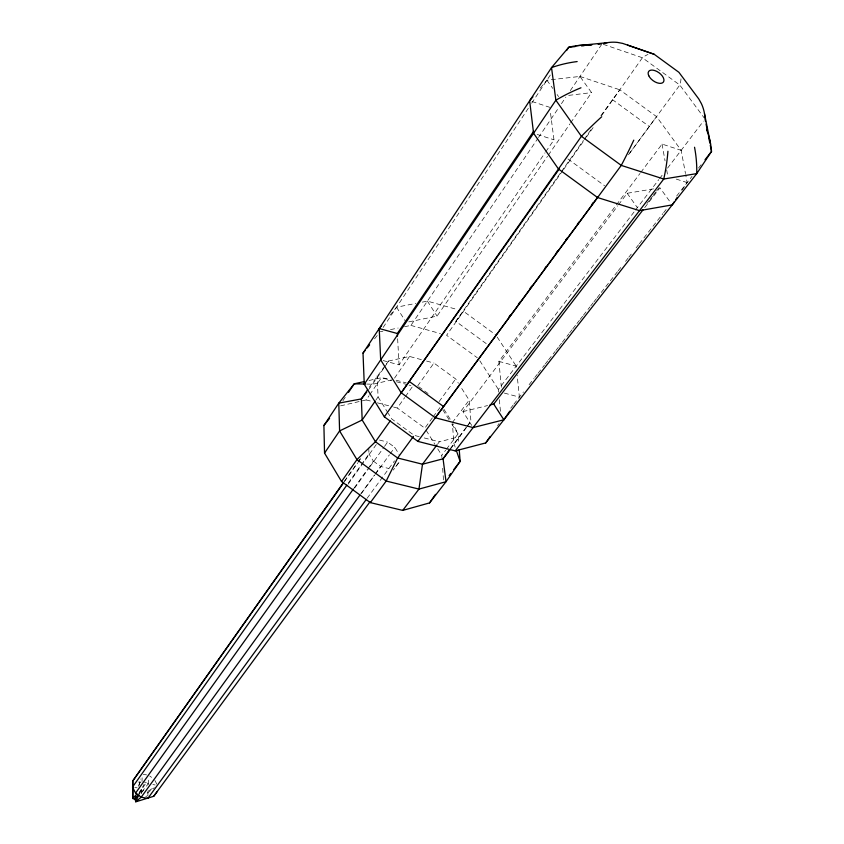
<?xml version="1.0" encoding="UTF-8"?>
<svg xmlns="http://www.w3.org/2000/svg" width="844" height="844" viewBox="0 0 844 844"><rect width="100%" height="100%" fill="white"/><g stroke="black" fill="none" stroke-linecap="round" stroke-linejoin="round"><path stroke-width="0.63" stroke-dasharray="4.22 3.17" d="M147.922 794.668L147.995 790.944M142.024 781.491L142.108 777.799M148.491 780.183L148.259 783.844L149.335 785.901M141.433 793.518L141.75 788.591L143.691 790.016L140.431 793.951M138.69 786.291L140.79 778.98M138.849 785.447L140.705 779.149M139.197 794.077L141.75 788.591L139.07 792.949M139.091 793.719L143.944 784.509M138.891 793.824L146.318 782.42L148.259 783.844L139.766 794.457M383.144 327.44L528.766 107.599M531.667 103.211L550.562 74.683M342.864 400.837L346.42 395.519M682.184 190.027L687.164 182.589L685.718 174.845M404.54 326.723L410.912 325.404L537.733 138.606M538.472 137.509L558.475 108.064M561.429 103.696L565.87 97.155M570.322 90.614L602.036 43.888M369.239 387.322L385.645 364.914M383.714 368.374L369.081 389.105M384.431 367.319L388.736 360.979L409.54 356.442L421.736 359.744M340.596 405.858L366.19 399.929L369.071 395.699M369.799 394.644L381.34 377.732L389.896 378.998M383.144 360.567L399.064 364.84L545.055 152.806M545.794 151.72L553.991 139.819L550.277 111.229M497.58 425.671L499.057 423.509M375.907 400.067L378.08 396.923L377.12 375.717M408.791 321.88L437.055 316.11L547.524 156.309M548.273 155.233L569.922 123.92M570.66 122.834L591.56 92.608L579.944 76.435L546.923 80.18L538.694 89.97M409.54 356.442L393.568 379.536L372.953 384.199L366.707 384.073M486.218 343.603L455.823 321.353L560.638 172.735M561.397 171.659L583.426 140.431M584.185 139.355L591.781 128.583M600.896 115.66L619.802 89.802L656.548 116.63L681.161 150.327L685.476 173.558M562.895 170.446L446.582 335.279L477.314 357.772M563.655 169.37L585.662 138.184M586.411 137.108L594.767 125.281M601.593 115.607L642.411 57.751A111.63 22.282 -62.1 0 1 648.002 54.449M450.812 448.66L466.595 427.296M467.312 426.273L470.92 421.167L469.19 400.13L461.077 387.428M344.415 481.217L357.318 462.955M358.078 461.89L360.346 458.661M344.436 481.555L357.35 463.282M358.109 462.206L360.388 458.978M393.578 407.051L397.313 408.021L404.709 397.577M405.447 396.532L412.832 386.077L409.055 385.075M450.295 448.597L466.278 427.254M348.382 482.947L360.588 465.751M361.359 464.675L368.986 453.935L368.744 448.027M417.674 385.93L433.932 363.047L455.665 378.956L458.366 383.187M348.182 484.097L377.933 442.203M354.185 487.895L367.224 469.686M367.984 468.62L373.354 461.119L368.986 453.935M354.575 488.18L369.166 467.829M369.936 466.753L383.756 447.468M384.526 446.402L387.596 442.108L394.792 447.394L399.17 454.494M360.567 494.204L374.472 475.003M375.242 473.927L380.644 466.468L388.862 468.504M361.548 493.297L374.694 475.151M375.464 474.085L389.379 454.863M390.16 453.798L394.792 447.394M367.098 498.298L394.507 460.877M629.782 153.07L656.548 116.63M439.091 401.607L455.665 378.956M395.783 466.7L399.539 461.562L393.304 470.045M432.392 417.854L424.817 428.161L397.313 408.021M433.151 416.82L439.977 407.546M628.453 154.779L679.81 85.044A111.619 24.297 -45.6 0 0 681.002 78.534M452.342 422.58L469.19 400.13M501.357 387.238L498.888 361.359L639.995 173.474M640.775 172.419L662.065 144.081L681.161 150.327M437.814 443.838L439.344 441.802L460.096 436.496M471.754 425.46L462.955 411.619L617.702 205.883M618.494 204.839L627.176 193.287L653.657 188.856M441.95 457.902L441.771 455.306L445.643 450.211M446.423 449.187L458.039 433.911L452.911 423.709M467.048 426.241L470.92 421.167M455.823 321.353L463.504 311.299L495.776 334.92M498.625 392.017L498.382 389.443L634.72 211.084M635.521 210.04L658.742 179.667M659.544 178.612L662.74 174.423M667.551 168.135L703.453 121.156M646.968 203.51L649.374 200.376M650.175 199.332L652.581 196.209M653.383 195.164L655.788 192.031M656.59 190.987L659.797 186.809M644.7 207.656L659.955 187.801L670.695 202.75M510.726 408.19L513.089 405.173M513.88 404.171L523.438 391.943M529.114 384.685L533.978 378.471M534.79 377.426L537.217 374.325M538.029 373.291L544.517 364.998M545.319 363.954L547.756 360.852M548.568 359.808L555.046 351.526M555.858 350.482L558.295 347.38M559.097 346.335L561.534 343.234M562.347 342.189L568.824 333.907M569.637 332.863L572.074 329.761M572.876 328.717L576.125 324.571M576.927 323.537L579.364 320.425M580.176 319.391L582.603 316.289M583.415 315.245L589.903 306.952M590.705 305.918L593.142 302.806M593.954 301.772L596.381 298.671M597.193 297.626L600.432 293.48M601.244 292.446L617.46 271.715M618.272 270.681L620.699 267.569M625.562 261.355L627.989 258.243M628.801 257.209L631.238 254.097M636.102 247.883L638.528 244.771M639.341 243.737L662.846 213.68M663.658 212.646L666.085 209.534M676.624 196.061L692.027 176.364M698.526 168.061L701.765 163.905M386.415 363.933L388.736 360.979M374.546 338.824L379.494 332.726M389.949 315.329L396.543 307.205L415.828 303.397M147.151 793.117L154.357 787.663M148.702 790.796L154.167 787.378M145.769 796.536L148.059 795.523M462.955 411.619L487.568 405.574M369.018 380.496L381.34 377.732L391.416 380.401M380.317 331.703L382.87 331.186M390.519 329.603L398.157 328.031M422.264 302.131L427.402 301.118L457.279 309.537M568.729 95.372L591.56 92.608M152.848 784.582L155.148 784.952M134.808 787.473L137.118 787.842M143.29 774.307L146.592 774.908M144.029 782.008L146.318 782.42M138.543 782.04L140.843 782.494M379.462 440.051L387.596 442.108M419.215 436.654L414.182 435.367L391.648 418.867L388.261 413.381M424.247 437.941L439.344 441.802M366.19 399.929L372.415 401.544M377.395 402.841L392.333 406.724M396.11 380.211L406.259 382.902M396.458 381.741L407.789 384.748M504.364 393.093L519.387 397.123L517.14 375.158M426.61 361.063L433.932 363.047M498.888 361.359L516.212 366.117L516.475 368.701M410.912 325.404L440.431 333.57M537.174 134.428L553.991 139.819M676.276 179.097L687.164 182.589M532.015 101.512L549.782 107.325M579.944 76.435L619.802 89.802M603.26 44.31L642.411 57.751L679.81 85.044L704.286 118.044M612.28 99.508L649.321 126.547M567.896 158.936L604.578 185.733M418.698 386.679L429.912 394.887M373.354 461.119L380.644 466.468M149.715 775.984L151.572 777.356M546.923 80.18L552.746 88.388M557.114 94.549L558.57 96.596M627.176 193.287L637.315 207.582M497.19 337.072L516.212 366.117M479.803 360.757L498.382 389.443M427.402 301.118L437.055 316.11M396.543 307.205L405.521 321.321M443.976 409.34L450.949 420.375M442.805 409.804L449.04 419.668M451.804 424.047L458.039 433.911L458.83 444.377M426.178 430.334L434.987 444.45M437.709 448.786L441.771 455.306M378.08 396.923L387.575 412.283M154.874 780.394L156.931 784.34M455.148 447.067L453.903 443.49L452.437 423.888M662.065 144.081L665.051 160.877M666.665 169.918L667.815 176.375M499.353 399.718L500.439 411.281M442.678 468.304L443.575 481.312M397.64 338.729L399.064 364.84"/><path stroke-width="1.27" d="M370.094 501.674L153.703 796.293L135.842 801.8L134.808 798.456M138.69 795.175L135.62 801.758L141.201 797.221L359.787 495.27M134.787 798.994L135.863 796.725M343.666 482.293L132.782 780.9L132.793 798.477L135.051 799.5L137.73 795.132M710.268 145.221L711.513 151.456L696.733 173.621L485.722 442.931L455.232 450.896L417.896 441.391L384.358 416.82L364.26 384.263L363.015 353.066L551.533 67.604L568.75 47.232L575.154 46.589M566.567 50.524L568.75 47.232A109.224 88.504 65.6 0 1 590.779 45.133M459.231 449.609L460.128 461.394L446.012 481.713L429.554 502.908L402.725 510.398L370.337 502.613L341.535 481.502L324.539 453.091L323.906 425.481L338.782 403.147L354.237 383.82L364.091 381.604M348.551 392.323L354.237 383.82L365.463 384.041M674.367 201.705L672.235 204.892L639.488 210.652L597.573 197.549L558.464 168.979L533.577 133.268L529.642 100.742L532.933 96.828M675.78 199.585L677.204 197.454M397.503 336.123L397.355 333.517L533.577 131.369M364.26 384.263L555.869 100.225A111.007 64.893 -25.8 0 1 580.978 87.787M324.539 453.091L339.594 430.925L362.171 420.017L375.19 401.122M367.805 389.432L361.359 398.927L362.171 420.017L375.453 441.739L397.64 457.997L422.496 464.221L443.079 458.809L450.042 449.673M381.688 325.489L379.22 328.538L380.686 359.903L401.227 392.798L435.314 417.759L473.104 427.581L503.857 419.795L509.776 411.155M485.722 442.931L490.174 436.464M429.554 502.908L435.493 494.362M384.358 416.82L581.421 136.306A111.746 24.37 -45.6 0 1 601.719 116.725M401.227 392.798L559.287 168.916M341.535 481.502L356.949 459.621L375.453 441.739L390.181 420.945M342.917 483.707L132.782 780.9L132.793 798.477L136.865 793.982M448.85 450.633L443.079 458.809L446.012 481.713L418.962 489.087L386.193 481.048L356.949 459.621L339.594 430.925L338.782 403.147L361.359 398.927L366.771 392.059M346.863 485.1L132.487 787.104L135.567 793.086L141.201 797.221L147.837 798.392L366.317 499.363M135.567 793.086L353.414 488.961M435.314 417.759L597.826 197.074M413.433 436.401L397.64 457.997L386.193 481.048L370.337 502.613M153.703 796.293L157.216 791.503M509.048 316.901L510.609 314.78M518.416 304.188L519.978 302.068M530.116 288.289L531.678 286.169M591.771 204.586L593.332 202.465M544.591 268.74L546.152 266.62M556.312 252.82L557.873 250.7M565.691 240.086L567.252 237.966M577.412 224.166L578.984 222.046M417.896 441.391L621.258 165.403A111.756 22.355 -62.1 0 0 633.77 140.136M437.044 444.851L422.496 464.221L418.962 489.087L402.725 510.398M455.232 450.896L663.753 179.023A111.06 63.384 -81.6 0 0 667.931 151.276M490.026 404.972L493.719 404.065L643.096 209.745M449.156 475.541L450.728 473.516M453.861 469.475L460.128 461.394L456.393 450.654M705.014 159.759L711.513 151.456A109.14 89.137 8 0 0 706.555 129.628M323.906 425.481L329.582 418.36M363.015 353.066L365.484 350.017M367.14 347.981L369.609 344.932M575.914 45.829L607.247 42.685M581.558 45.945L584.111 45.692M589.239 45.175L591.792 44.922M598.196 44.278L600.759 44.015M379.22 328.538L397.355 333.517M704.993 117.981A110.923 64.735 -25.9 0 0 701.353 103.569L698.779 98.948L678.903 72.31L654.174 54.269L622.672 43.403L617.597 42.432A110.975 63.226 -81.6 0 0 604.125 43.329M627.619 45.101L654.174 54.269M409.678 381.741L443.511 406.513M493.719 404.065L503.857 419.795M704.497 113.666L710.585 144.134M705.046 119.078L705.552 121.568M706.048 124.057L707.283 130.282M708.527 136.506L709.772 142.731M577.169 61.57A109.15 89.221 8.2 0 0 551.533 67.604L555.869 100.225L581.421 136.306L621.258 165.403L663.753 179.023L696.733 173.621A109.245 88.599 65.4 0 0 694.538 147.246M648.762 75.728A9.094 4.937 35.8 0 0 662.392 82.912A9.094 4.937 35.8 0 0 656.991 71.508A9.094 4.937 35.8 0 0 648.762 75.728"/></g></svg>
